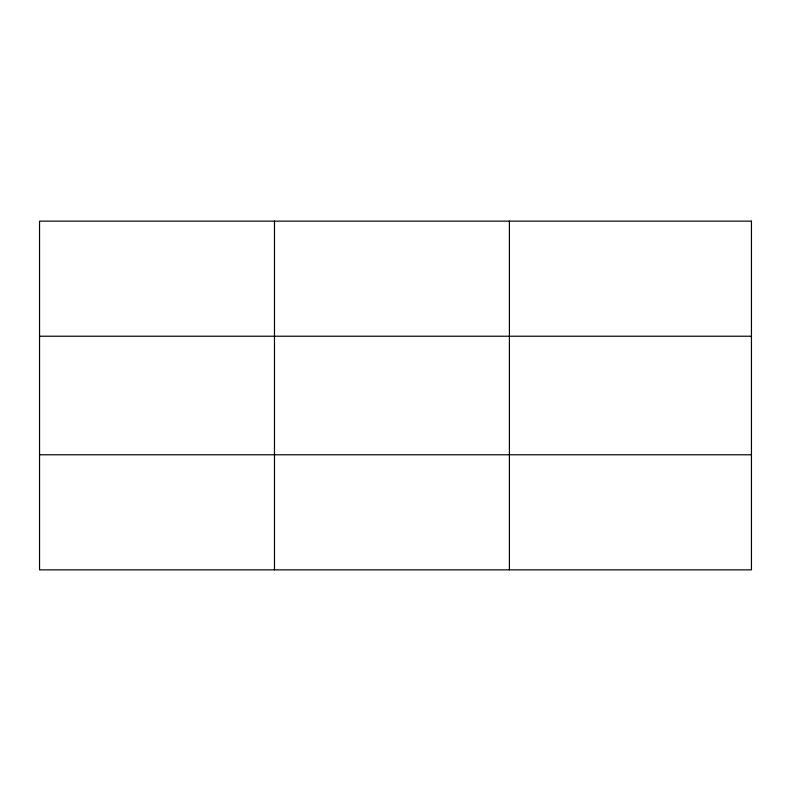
<?xml version="1.0" encoding="UTF-8"?>
<svg xmlns="http://www.w3.org/2000/svg" width="791" height="791" viewBox="0 0 791 791"><rect width="100%" height="100%" fill="white"/><g stroke="black" fill="none" stroke-linecap="round" stroke-linejoin="round"><path stroke-width="1.19" d="M274.477 569.856L274.477 221.144M509.404 569.856L509.404 221.144M39.55 336.224L751.45 336.224M39.55 454.776L751.45 454.776M751.45 221.144L751.45 569.856L39.55 569.856L39.55 221.144L751.45 221.144"/></g></svg>
